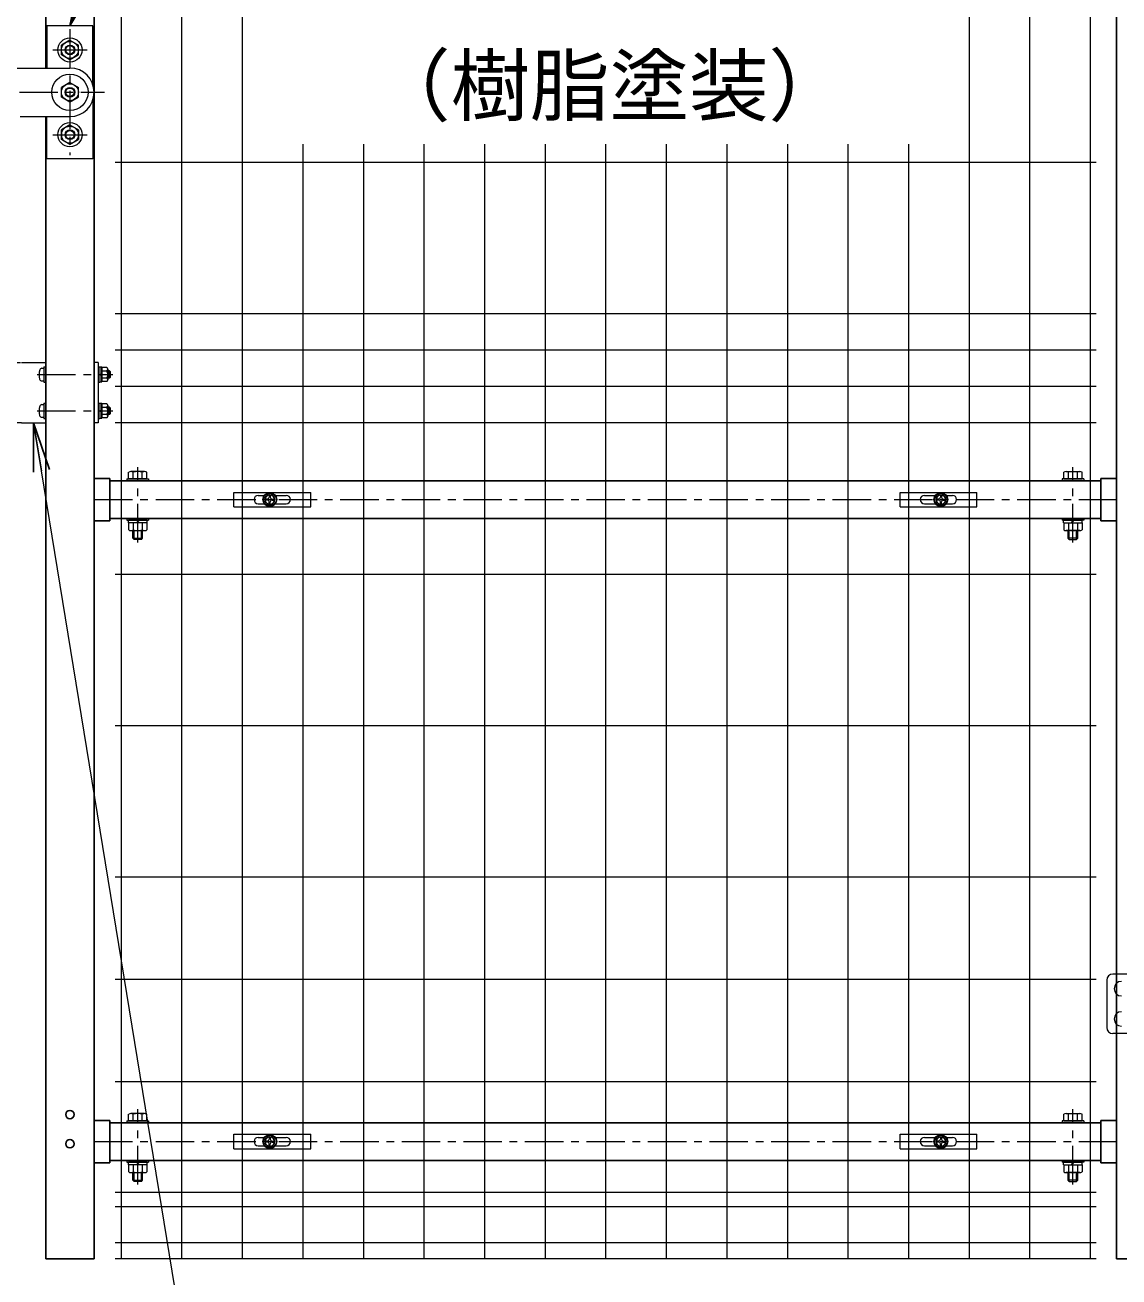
# Model space of a CAD drawing. Units: millimetres, scale not verified. Extents: x -4200 to 4200, y -2970 to 2970.
# Drawn here: x 1189 to 2092, y -307 to 726 of the extents above; entities that cross this region are included whole.
import ezdxf
from ezdxf.enums import TextEntityAlignment as Align

# ---------------------------------------------------------------- set-up
doc = ezdxf.new("R2010")
doc.units = ezdxf.units.MM
doc.header["$LTSCALE"] = 10
doc.linetypes.add('DASHED', pattern=[7.5, 6, -1.5])
doc.linetypes.add('USER1', pattern=[50.8, 31.75, -6.35, 6.35, -6.35])
for name, color, linetype, lineweight in [('0-0_D-STR1', 1, 'Continuous', 25), ('0-1_D-BMK', 2, 'USER1', 13), ('0-4_D-STR3', 3, 'Continuous', 13), ('0-5_D-STR-DIM', 7, 'Continuous', 13), ('0-7_Defpoints', 6, 'Continuous', 25), ('0-9_D-STR-TXT', 7, 'Continuous', 13), ('0-C_D-STR2', 7, 'Continuous', 13)]:
    doc.layers.add(name, color=color, linetype=linetype, lineweight=lineweight)
doc.layers.add('0-6_0', color=7, linetype='Continuous')
doc.styles.add('ＭＳ ゴシック', font='')
doc.styles.get('ＭＳ ゴシック').set_extended_font_data('MS Gothic')

# ---------------------------------------------------------------- blocks, each defined once
blk = doc.blocks.new('U8')
at = {"layer": '0-0_D-STR1'}
for p, q in [((9540, 14150), (9540, 10130)), ((9940, 14150), (9940, 300)), ((18380, 14150), (18380, 300)), ((9540, 9730), (9540, 300)), ((9940, 6742), (10070, 6742)), ((10070, 6742), (10070, 6393)), ((18250, 6722.5), (10070, 6722.5)), ((18380, 6742), (18250, 6742)), ((18250, 6742), (18250, 6393)), ((18250, 6412.5), (10070, 6412.5)), ((10070, 6393), (9940, 6393)), ((18250, 6393), (18380, 6393)), ((9940, 1442), (10070, 1442)), ((10070, 1442), (10070, 1093)), ((18250, 1422.5), (10070, 1422.5)), ((18250, 1442), (18250, 1093)), ((18380, 1442), (18250, 1442)), ((10070, 1093), (9940, 1093)), ((18250, 1112.5), (10070, 1112.5)), ((18250, 1093), (18380, 1093)), ((9540, 300), (9940, 300)), ((18380, 300), (18780, 300))]:
    blk.add_line(p, q, dxfattribs=at)
for centre in [(9740, 1490), (9740, 1250)]:
    blk.add_circle(centre, 35, dxfattribs=at)
at = {"layer": '0-1_D-BMK'}
for p, q in [((9740, 10450), (9740, 9410)), ((9598.8, 10280), (9881.2, 10280)), ((8815.4, 9930), (10025.9, 9930)), ((9598.8, 9580), (9881.2, 9580)), ((10300, 6214), (10300, 6834.9)), ((18020, 6214), (18020, 6834.9)), ((9940, 6567.5), (18380, 6567.5)), ((10300, 914), (10300, 1534.9)), ((18020, 914), (18020, 1534.9)), ((9940, 1267.5), (18380, 1267.5))]:
    blk.add_line(p, q, dxfattribs=at)
at = {"layer": '0-4_D-STR3'}
for p, q in [((9930, 10480), (9550, 10480)), ((9550, 10480), (9550, 10130)), ((9930, 9992.4), (9930, 10480)), ((9740, 10360.8), (9670, 10320.4)), ((9740, 10360.8), (9810, 10320.4)), ((9670, 10239.6), (9670, 10320.4)), ((9740, 10199.2), (9670, 10239.6)), ((9740, 10199.2), (9810, 10239.6)), ((9810, 10239.6), (9810, 10320.4)), ((9110, 10130), (9740, 10130)), ((9740, 10010.8), (9670, 9970.4)), ((9670, 9889.6), (9670, 9970.4)), ((9740, 10010.8), (9810, 9970.4)), ((9810, 9889.6), (9810, 9970.4)), ((9930, 9992.4), (9930, 9992.4)), ((9740, 9849.2), (9670, 9889.6)), ((9740, 9849.2), (9810, 9889.6)), ((9930, 9867.6), (9930, 9380)), ((9330, 9730), (9740, 9730)), ((9550, 9380), (9550, 9730)), ((9740, 9660.8), (9670, 9620.4)), ((9740, 9660.8), (9670, 9620.4)), ((9670, 9620.4), (9670, 9539.6)), ((9670, 9539.6), (9670, 9620.4)), ((9740, 9660.8), (9810, 9620.4)), ((9740, 9660.8), (9810, 9620.4)), ((9810, 9620.4), (9810, 9539.6)), ((9810, 9539.6), (9810, 9620.4)), ((9740, 9499.2), (9670, 9539.6)), ((9740, 9499.2), (9670, 9539.6)), ((9740, 9499.2), (9810, 9539.6)), ((9740, 9499.2), (9810, 9539.6)), ((9930, 9380), (9550, 9380)), ((10210, 6738.5), (10210, 6722.5)), ((10210, 6738.5), (10390, 6738.5)), ((10210, 6722.5), (10390, 6722.5)), ((10225, 6738.5), (10225, 6793)), ((10375, 6738.5), (10225, 6738.5)), ((10356.3, 6798.5), (10243.8, 6798.5)), ((10262.5, 6738.5), (10262.5, 6793)), ((10337.5, 6738.5), (10337.5, 6793)), ((10375, 6738.5), (10375, 6793)), ((10390, 6738.5), (10390, 6722.5)), ((17930, 6738.5), (17930, 6722.5)), ((18110, 6738.5), (17930, 6738.5)), ((18110, 6722.5), (17930, 6722.5)), ((17945, 6738.5), (17945, 6793)), ((17945, 6738.5), (18095, 6738.5)), ((17963.7, 6798.5), (18076.2, 6798.5)), ((17982.5, 6738.5), (17982.5, 6793)), ((18057.5, 6738.5), (18057.5, 6793)), ((18095, 6738.5), (18095, 6793)), ((18110, 6738.5), (18110, 6722.5)), ((10210, 6412.5), (10210, 6396.5)), ((10210, 6412.5), (10390, 6412.5)), ((10390, 6412.5), (10390, 6396.5)), ((17930, 6412.5), (17930, 6396.5)), ((18110, 6412.5), (17930, 6412.5)), ((18110, 6412.5), (18110, 6396.5)), ((10210, 6396.5), (10390, 6396.5)), ((10225, 6376.5), (10225, 6317)), ((10243.8, 6311.5), (10356.3, 6311.5)), ((10260, 6248.5), (10260, 6311.5)), ((10262.5, 6376.5), (10262.5, 6317)), ((10270, 6238.5), (10270, 6311.5)), ((10303.8, 6376.5), (10292.2, 6396.5)), ((10310.7, 6376.5), (10299.1, 6396.5)), ((10330, 6238.5), (10330, 6311.5)), ((10337.5, 6376.5), (10337.5, 6317)), ((10340, 6248.5), (10340, 6311.5)), ((10375, 6376.5), (10375, 6317)), ((18110, 6396.5), (17930, 6396.5)), ((17945, 6376.5), (17945, 6317)), ((18076.2, 6311.5), (17963.7, 6311.5)), ((17980, 6248.5), (17980, 6311.5)), ((17982.5, 6376.5), (17982.5, 6317)), ((17990, 6238.5), (17990, 6311.5)), ((18009.3, 6376.5), (18020.8, 6396.5)), ((18016.2, 6376.5), (18027.8, 6396.5)), ((18050, 6238.5), (18050, 6311.5)), ((18057.5, 6376.5), (18057.5, 6317)), ((18060, 6248.5), (18060, 6311.5)), ((18095, 6376.5), (18095, 6317)), ((10260, 6248.5), (10270, 6238.5)), ((10260, 6248.5), (10340, 6248.5)), ((10330, 6238.5), (10270, 6238.5)), ((10330, 6238.5), (10340, 6248.5)), ((17990, 6238.5), (17980, 6248.5)), ((18060, 6248.5), (17980, 6248.5)), ((17990, 6238.5), (18050, 6238.5)), ((18060, 6248.5), (18050, 6238.5)), ((18299.7, 2600), (18299.7, 2210)), ((18888.3, 2650), (18349.7, 2650)), ((18888.3, 2160), (18349.7, 2160)), ((10225, 1438.5), (10225, 1493)), ((10356.3, 1498.5), (10243.8, 1498.5)), ((10262.5, 1438.5), (10262.5, 1493)), ((10337.5, 1438.5), (10337.5, 1493)), ((10375, 1438.5), (10375, 1493)), ((17945, 1438.5), (17945, 1493)), ((17963.7, 1498.5), (18076.2, 1498.5)), ((17982.5, 1438.5), (17982.5, 1493)), ((18057.5, 1438.5), (18057.5, 1493)), ((18095, 1438.5), (18095, 1493)), ((10210, 1438.5), (10210, 1422.5)), ((10210, 1438.5), (10390, 1438.5)), ((10210, 1422.5), (10390, 1422.5)), ((10375, 1438.5), (10225, 1438.5)), ((10390, 1438.5), (10390, 1422.5)), ((17930, 1438.5), (17930, 1422.5)), ((18110, 1438.5), (17930, 1438.5)), ((18110, 1422.5), (17930, 1422.5)), ((17945, 1438.5), (18095, 1438.5)), ((18110, 1438.5), (18110, 1422.5)), ((10210, 1112.5), (10210, 1096.5)), ((10210, 1112.5), (10390, 1112.5)), ((10210, 1096.5), (10390, 1096.5)), ((10225, 1076.5), (10225, 1017)), ((10262.5, 1076.5), (10262.5, 1017)), ((10303.8, 1076.5), (10292.2, 1096.5)), ((10310.7, 1076.5), (10299.1, 1096.5)), ((10337.5, 1076.5), (10337.5, 1017)), ((10375, 1076.5), (10375, 1017)), ((10390, 1112.5), (10390, 1096.5)), ((17930, 1112.5), (17930, 1096.5)), ((18110, 1112.5), (17930, 1112.5)), ((18110, 1096.5), (17930, 1096.5)), ((17945, 1076.5), (17945, 1017)), ((17982.5, 1076.5), (17982.5, 1017)), ((18009.3, 1076.5), (18020.8, 1096.5)), ((18016.2, 1076.5), (18027.8, 1096.5)), ((18057.5, 1076.5), (18057.5, 1017)), ((18095, 1076.5), (18095, 1017)), ((18110, 1112.5), (18110, 1096.5)), ((10243.8, 1011.5), (10356.3, 1011.5)), ((10260, 948.5), (10260, 1011.5)), ((10260, 948.5), (10270, 938.5)), ((10260, 948.5), (10340, 948.5)), ((10270, 938.5), (10270, 1011.5)), ((10330, 938.5), (10270, 938.5)), ((10330, 938.5), (10330, 1011.5)), ((10330, 938.5), (10340, 948.5)), ((10340, 948.5), (10340, 1011.5)), ((18076.2, 1011.5), (17963.7, 1011.5)), ((17980, 948.5), (17980, 1011.5)), ((17990, 938.5), (17980, 948.5)), ((18060, 948.5), (17980, 948.5)), ((17990, 938.5), (17990, 1011.5)), ((17990, 938.5), (18050, 938.5)), ((18050, 938.5), (18050, 1011.5)), ((18060, 948.5), (18050, 938.5)), ((18060, 948.5), (18060, 1011.5))]:
    blk.add_line(p, q, dxfattribs=at)
for points in [[(10377, 6376.5), (10223, 6376.5), (10223, 6396.5)], [(10377, 6376.5), (10377, 6396.5), (10223, 6396.5)], [(17943, 6376.5), (18097, 6376.5), (18097, 6396.5)], [(17943, 6376.5), (17943, 6396.5), (18097, 6396.5)], [(10377, 1076.5), (10223, 1076.5), (10223, 1096.5)], [(10377, 1076.5), (10377, 1096.5), (10223, 1096.5)], [(17943, 1076.5), (18097, 1076.5), (18097, 1096.5)], [(17943, 1076.5), (17943, 1096.5), (18097, 1096.5)]]:
    blk.add_lwpolyline(points, dxfattribs=at)
for centre, radius in [((9740, 10280), 100), ((9740, 10280), 70), ((9740, 10280), 40), ((9740, 10280), 35), ((9740, 9930), 150), ((9740, 9930), 70), ((9740, 9930), 40), ((9740, 9930), 35), ((9740, 9580), 100), ((9740, 9580), 100), ((9740, 9580), 70), ((9740, 9580), 70), ((9740, 9580), 40), ((9740, 9580), 40), ((9740, 9580), 35), ((9740, 9580), 35)]:
    blk.add_circle(centre, radius, dxfattribs=at)
for centre, radius, start, end in [((9740, 9930), 200, 270, 89.99983), ((10243.8, 6764), 34.5, 57.13278, 122.86722), ((10300, 6668.6), 129.9, 73.22135, 106.77865), ((10356.3, 6764), 34.5, 57.13278, 122.86722), ((17963.7, 6764), 34.5, 57.13278, 122.86722), ((18020, 6668.6), 129.9, 73.22135, 106.77865), ((18076.2, 6764), 34.5, 57.13278, 122.86722), ((10243.8, 6346), 34.5, 237.13278, 302.86722), ((10300, 6441.4), 129.9, 253.22135, 286.77865), ((10356.3, 6346), 34.5, 237.13278, 302.86722), ((17963.7, 6346), 34.5, 237.13278, 302.86722), ((18020, 6441.4), 129.9, 253.22135, 286.77865), ((18076.2, 6346), 34.5, 237.13278, 302.86722), ((18349.7, 2600), 50, 90, 180), ((18419.7, 2530), 60, 90, 270), ((18419.7, 2280), 60, 90, 270), ((18349.7, 2210), 50, 180, 270), ((10243.8, 1464), 34.5, 57.13278, 122.86722), ((10300, 1368.6), 129.9, 73.22135, 106.77865), ((10356.3, 1464), 34.5, 57.13278, 122.86722), ((17963.7, 1464), 34.5, 57.13278, 122.86722), ((18020, 1368.6), 129.9, 73.22135, 106.77865), ((18076.2, 1464), 34.5, 57.13278, 122.86722), ((10243.8, 1046), 34.5, 237.13278, 302.86722), ((10300, 1141.4), 129.9, 253.22135, 286.77865), ((10356.3, 1046), 34.5, 237.13278, 302.86722), ((17963.7, 1046), 34.5, 237.13278, 302.86722), ((18020, 1141.4), 129.9, 253.22135, 286.77865), ((18076.2, 1046), 34.5, 237.13278, 302.86722)]:
    blk.add_arc(centre, radius, start, end, dxfattribs=at)
at = {"layer": '0-7_Defpoints'}
for centre in [(11390, 6567.5), (16930, 6567.5), (11390, 1267.5), (16930, 1267.5)]:
    blk.add_circle(centre, 40, dxfattribs=at)
blk = doc.blocks.new('A$Cc5bff5c2')
at = {"layer": '0-4_D-STR3'}
for p, q in [((-297.7, 60), (337.3, 60)), ((-297.7, -60), (-297.7, 60)), ((-95.2, 35), (-45.6, 35)), ((-18.5, 4.2), (-31.5, 3.9)), ((-31.5, 3.9), (-31.5, -4)), ((-4, 31.5), (-4.2, 18.5)), ((-4, 31.5), (4, 31.5)), ((4, 31.5), (4.2, 18.5)), ((18.5, 4.2), (31.5, 3.9)), ((31.5, 3.9), (31.5, -4)), ((45.6, 35), (134.8, 35)), ((-95.2, -35), (-45.6, -35)), ((-18.5, -4.2), (-31.5, -4)), ((-4, -31.5), (-4.2, -18.5)), ((18.5, -4.2), (31.5, -4)), ((45.6, -35), (134.8, -35))]:
    blk.add_line(p, q, dxfattribs=at)
for points in [[(-297.7, -60), (337.3, -60), (337.3, 60)], [(-4, -31.5), (4, -31.5), (4.2, -18.5)]]:
    blk.add_lwpolyline(points, dxfattribs=at)
for radius in [57.5, 52.5]:
    blk.add_circle((0, 0), radius, dxfattribs=at)
for centre, radius, start, end in [((-95.2, 0), 35, 90, 270), ((-19.1, 19), 14.9, 270, 0), ((19.1, 19), 14.9, 180, 270), ((134.8, 0), 35, 270, 90), ((-19.1, -19), 14.9, 0, 90), ((19.1, -19), 14.9, 90, 180)]:
    blk.add_arc(centre, radius, start, end, dxfattribs=at)
blk = doc.blocks.new('A$C5ba32ecb')
at = {"layer": '0-4_D-STR3'}
for p, q in [((-337.5, 60), (297.5, 60)), ((-337.5, -60), (-337.5, 60)), ((-135, 35), (-45.6, 35)), ((-18.5, 4.2), (-31.5, 3.9)), ((-31.5, 3.9), (-31.5, -4)), ((-4, 31.5), (-4.2, 18.5)), ((-4, 31.5), (4, 31.5)), ((4, 31.5), (4.2, 18.5)), ((18.5, 4.2), (31.5, 3.9)), ((31.5, 3.9), (31.5, -4)), ((45.6, 35), (95, 35)), ((-135, -35), (-45.6, -35)), ((-18.5, -4.2), (-31.5, -4)), ((-4, -31.5), (-4.2, -18.5)), ((18.5, -4.2), (31.5, -4)), ((45.6, -35), (95, -35))]:
    blk.add_line(p, q, dxfattribs=at)
for points in [[(-337.5, -60), (297.5, -60), (297.5, 60)], [(-4, -31.5), (4, -31.5), (4.2, -18.5)]]:
    blk.add_lwpolyline(points, dxfattribs=at)
for radius in [57.5, 52.5]:
    blk.add_circle((0, 0), radius, dxfattribs=at)
for centre, radius, start, end in [((-135, 0), 35, 90, 270), ((-19.1, 19), 14.9, 270, 0), ((19.1, 19), 14.9, 180, 270), ((95, 0), 35, 270, 90), ((-19.1, -19), 14.9, 0, 90), ((19.1, -19), 14.9, 90, 180)]:
    blk.add_arc(centre, radius, start, end, dxfattribs=at)
blk = doc.blocks.new('A$C85983226')
at = {"layer": '0-1_D-BMK'}
for p, q in [((-70, 0), (554, 0)), ((-70, -300), (554, -300))]:
    blk.add_line(p, q, dxfattribs=at)
at = {"layer": '0-4_D-STR3', "linetype": 'DASHED'}
for p, q in [((-368, -300), (-368, 0)), ((-268, 100), (-200, 100)), ((-200, -400), (-268, -400))]:
    blk.add_line(p, q, dxfattribs=at)
at = {"layer": '0-4_D-STR3'}
for p, q in [((-200, 100), (0, 100)), ((-31.3, 51.8), (-16, 51.8)), ((-16, 62.5), (-16, -62.5)), ((-16, 62.5), (0, 62.5)), ((-16, 51.8), (-16, -51.8)), ((0, 100), (0, -400)), ((0, 62.5), (0, -62.5)), ((400, 100), (400, -400)), ((432, 100), (400, 100)), ((432, 100), (432, -400)), ((432, 62.5), (432, -62.5)), ((432, 62.5), (448, 62.5)), ((448, 62.5), (448, -62.5)), ((448, 8), (463.8, -1.1)), ((448, 1.1), (463.8, -8)), ((463.8, 57.5), (463.8, -57.5)), ((505.6, 57.5), (463.8, 57.5)), ((505.6, 29.1), (463.8, 29.1)), ((513.8, 43.3), (513.8, -43.3)), ((527, 30), (513.8, 30)), ((534, 23), (513.8, 23)), ((527, -30), (527, 30)), ((534, 23), (527, 30)), ((534, -23), (534, 23)), ((-31.6, -51.8), (-16, -51.8)), ((-16, -62.5), (0, -62.5)), ((432, -62.5), (448, -62.5)), ((505.6, -29.1), (463.8, -29.1)), ((505.6, -57.5), (463.8, -57.5)), ((534, -23), (513.8, -23)), ((527, -30), (513.8, -30)), ((534, -23), (527, -30)), ((-31.3, -248.2), (-16, -248.2)), ((-16, -237.5), (-16, -362.5)), ((-16, -237.5), (0, -237.5)), ((-16, -248.2), (-16, -351.8)), ((0, -237.5), (0, -362.5)), ((432, -237.5), (432, -362.5)), ((432, -237.5), (448, -237.5)), ((448, -237.5), (448, -362.5)), ((448, -292), (463.8, -301.1)), ((448, -298.9), (463.8, -308)), ((463.8, -242.5), (463.8, -357.5)), ((505.6, -242.5), (463.8, -242.5)), ((505.6, -270.9), (463.8, -270.9)), ((513.8, -256.7), (513.8, -343.3)), ((527, -270), (513.8, -270)), ((534, -277), (513.8, -277)), ((527, -330), (527, -270)), ((534, -277), (527, -270)), ((534, -323), (534, -277)), ((-200, -400), (0, -400)), ((-31.6, -351.8), (-16, -351.8)), ((-16, -362.5), (0, -362.5)), ((432, -400), (400, -400)), ((432, -362.5), (448, -362.5)), ((505.6, -329.1), (463.8, -329.1)), ((505.6, -357.5), (463.8, -357.5)), ((534, -323), (513.8, -323)), ((527, -330), (513.8, -330)), ((534, -323), (527, -330))]:
    blk.add_line(p, q, dxfattribs=at)
for points in [[(448, -61), (463.8, -61), (463.8, 61), (448, 61)], [(448, -361), (463.8, -361), (463.8, -239), (448, -239)]]:
    blk.add_lwpolyline(points, close=True, dxfattribs=at)
at = {"layer": '0-4_D-STR3', "linetype": 'DASHED'}
for centre, start, end in [((-268, 0), 90, 180), ((-268, -300), 180, 270)]:
    blk.add_arc(centre, 100, start, end, dxfattribs=at)
at = {"layer": '0-4_D-STR3'}
for centre, radius, start, end in [((85, -0.7), 140, 163.92714, 195.41383), ((-31.3, 32.8), 19, 90, 163.92714), ((497.4, 43.3), 16.4, 300, 60), ((458, 0), 55.8, 328.543, 31.457), ((-31.6, -32.8), 19, 195.41383, 270), ((497.4, -43.3), 16.4, 300, 60), ((85, -300.7), 140, 163.92714, 195.41383), ((-31.3, -267.2), 19, 90, 163.92714), ((497.4, -256.7), 16.4, 300, 60), ((458, -300), 55.8, 328.543, 31.457), ((-31.6, -332.8), 19, 195.41383, 270), ((497.4, -343.3), 16.4, 300, 60)]:
    blk.add_arc(centre, radius, start, end, dxfattribs=at)
blk = doc.blocks.new('MLeader1')
at = {"layer": '0-9_D-STR-TXT', "lineweight": 25}
blk.add_line((1246.33, 760.62), (1225.74, 725.68), dxfattribs=at)
for points in [[(1240.11, 763.01), (1431.85, 1261.11), (1679.15, 1261.11), (1693.47, 1261.11)], [(1233.88, 765.41), (1225.74, 725.68), (1240.11, 763.01)]]:
    blk.add_lwpolyline(points, dxfattribs=at)
blk = doc.blocks.new('_Open')
at = {"layer": '0-6_0'}
blk.add_line((-10, 1.667), (0, 0), dxfattribs=at)
blk.add_lwpolyline([(-10, -1.667), (0, 0), (-10, 0)], dxfattribs=at)

msp = doc.modelspace()

# ---------------------------------------------------------------- linework, layer by layer
at = {"layer": '0-9_D-STR-TXT'}
msp.add_lwpolyline([(1544.19, -504.77), (1343.13, -504.77), (1202.18, 358.21)], dxfattribs=at)
at = {"layer": '0-C_D-STR2'}
for p, q in [((1267.98, 1177.68), (1267.98, -292.32)), ((1317.98, 1177.68), (1317.98, -292.32)), ((1367.98, 1177.68), (1367.98, -292.32)), ((1967.98, 1177.68), (1967.98, -292.32)), ((2017.98, 1177.68), (2017.98, -292.32)), ((2067.98, 1177.68), (2067.98, -292.32)), ((1417.98, 627.97), (1417.98, -292.32)), ((1467.98, 627.97), (1467.98, -292.32)), ((1517.98, 627.97), (1517.98, -292.32)), ((1567.98, 627.97), (1567.98, -292.32)), ((1617.98, 627.97), (1617.98, -292.32)), ((1667.98, 627.97), (1667.98, -292.32)), ((1717.98, 627.97), (1717.98, -292.32)), ((1767.98, 627.97), (1767.98, -292.32)), ((1817.98, 627.97), (1817.98, -292.32)), ((1867.98, 627.97), (1867.98, -292.32)), ((1917.98, 627.97), (1917.98, -292.32)), ((2072.98, 612.68), (1262.98, 612.68)), ((2072.98, 487.68), (1262.98, 487.68)), ((2072.98, 457.68), (1262.98, 457.68)), ((2072.98, 427.68), (1262.98, 427.68)), ((2072.98, 397.68), (1262.98, 397.68)), ((2072.98, 272.68), (1262.98, 272.68)), ((2072.98, 147.68), (1262.98, 147.68)), ((2072.98, 22.68), (1262.98, 22.68)), ((2072.98, -61.82), (1262.98, -61.82)), ((2072.98, -146.32), (1262.98, -146.32)), ((2072.98, -237.56), (1262.98, -237.56)), ((2072.98, -249.42), (1262.98, -249.42)), ((2072.98, -279.22), (1262.98, -279.22)), ((2072.98, -292.32), (1262.98, -292.32))]:
    msp.add_line(p, q, dxfattribs=at)

# ---------------------------------------------------------------- block references
at = {"layer": '0-5_D-STR-DIM', "xscale": 0.1, "yscale": 0.1}
for name, p in [('U8', (251.74, -322.32)), ('A$C85983226', (1205.74, 437.68)), ('A$Cc5bff5c2', (1390.76, 334.43)), ('A$C5ba32ecb', (1944.74, 334.43)), ('A$Cc5bff5c2', (1390.76, -195.57)), ('A$C5ba32ecb', (1944.74, -195.57))]:
    msp.add_blockref(name, p, dxfattribs=at)
at = {"layer": '0-9_D-STR-TXT'}
msp.add_blockref('MLeader1', (0, 0), dxfattribs=at)
at = {"layer": '0-9_D-STR-TXT', "xscale": 4, "yscale": 4, "rotation": 99.27562}
msp.add_blockref('_Open', (1195.74, 397.68), dxfattribs=at)

# ---------------------------------------------------------------- texts
at = {"layer": '0-9_D-STR-TXT', "style": 'ＭＳ ゴシック'}
msp.add_text('（樹脂塗装）', height=48.09, dxfattribs=at).set_placement((1474.41, 637.73), align=Align.BOTTOM_LEFT)

doc.saveas('drawing.dxf')
